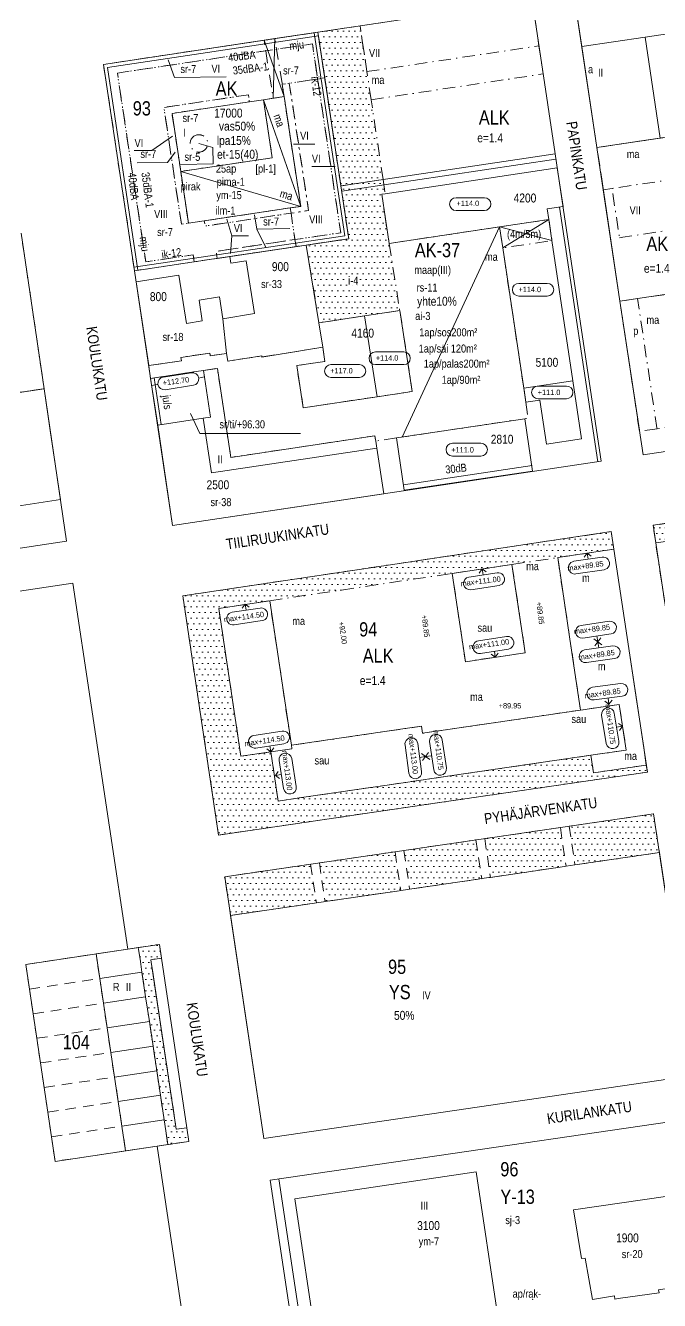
# Model space of a CAD drawing. Header units: metres. Extents: x 24485995 to 24488038, y 6819999 to 6822001.
# Drawn here: x 24486563.1 to 24486741.4, y 6820244.7 to 6820603.3 of the extents above; entities that cross this region are included whole.
import ezdxf

# ---------------------------------------------------------------- set-up
doc = ezdxf.new("R2010")
doc.units = ezdxf.units.M
for name, pattern in [('k10040', [10.3, 3.5, -1.5, 0.3, -1.5, 3.5]), ('k10050', [8, 3, -2, 3]), ('K10271', [0]), ('k10400', [0]), ('K10430', [0]), ('k10630.1', [0]), ('k10vi1', [0]), ('Osoitus_AK', [0])]:
    doc.linetypes.add(name, pattern=pattern)
for name, color, linetype, lineweight in [('AK_AsemakaavaTeksti_Kadun_puistonnimi', 7, 'Continuous', 0), ('AK_AsemakaavaTeksti_Korttelinumero', 7, 'Continuous', 0), ('AK_Kaavamerkinta_Kayttotarkoitusalue', 7, 'Continuous', 0), ('AK_KayttotarkoitusSymboliViiva_Virkistysalueen_kuvio_murtoviiva', 7, 'Continuous', 0), ('AK_KayttotarkoitusViiva', 7, 'Continuous', 0), ('AK_LiikennointiTeksti_Autopaikkamerkinta', 7, 'Continuous', 0), ('AK_LiikennointiTeksti_Autopaikkamerkinta_m2', 7, 'Continuous', 0), ('AK_LiikennointiViiva_Ajoneuvoliittymakielto', 7, 'Continuous', 0), ('AK_MuuAsemakaavaTeksti_Alueenosan_kayttotarkoitus', 7, 'Continuous', 0), ('AK_MuuAsemakaavaTeksti_Erityismaarays', 7, 'Continuous', 0), ('AK_MuuAsemakaavaViiva_alueenosan_raja', 7, 'Continuous', 0), ('AK_MuuAsemakaavaViiva_Merkinnan_Kohdistusnuoli', 7, 'Continuous', 0), ('AK_MuuAsemakaavaViiva_Ohj_alueenosan_raja', 7, 'Continuous', 0), ('AK_Poistettava_merkintä', 7, 'Continuous', 0), ('AK_RakennusalaTeksti_Kerrosala_tai_luku', 7, 'Continuous', 0), ('AK_RakennusalaTeksti_Rakennusoikeus', 7, 'Continuous', 0), ('AK_RakennusalaTeksti_Tehokkuusluku', 7, 'Continuous', 0), ('AK_RakennusalaViiva_Maanalaisen_tilan_viiva', 7, 'Continuous', 0), ('AK_RakennusalaViiva_Rakennusalan_raja__I_', 7, 'Continuous', 0), ('AK_RakentaminenTeksti_Korkeusmerkinta', 7, 'Continuous', 0), ('AK_RakentaminenTeksti_Korkeusmerkinta_ja_soikio', 7, 'Continuous', 0), ('AK_RakentaminenTeksti_Korkeusmerkinta_ja_soikio_ja_nuoli', 7, 'Continuous', 0), ('AK_RakentaminenTeksti_Rakentamismaarays', 7, 'Continuous', 0), ('AK_RakentaminenViiva_dB_yms_aaltoviiva', 7, 'Continuous', 0), ('AK_RakentaminenViiva_Kulkuaukko', 7, 'Continuous', 0), ('AK_YmparistoAlue_Istutettava_alue', 7, 'Continuous', 0), ('AK_YmparistoViiva_Istutettava_puurivi', 7, 'Continuous', 0)]:
    doc.layers.add(name, color=color, linetype=linetype, lineweight=lineweight)
doc.styles.add('ArialNarrow', font='ARIALN.TTF')

# ---------------------------------------------------------------- blocks, each defined once
blk = doc.blocks.new('AKP43')
at = {"layer": 'AK_RakentaminenTeksti_Korkeusmerkinta_ja_soikio', "color": 7, "linetype": 'Continuous', "lineweight": 13}
for p, q in [((4, 1.8), (-4, 1.8)), ((-4, -1.8), (4, -1.8))]:
    blk.add_line(p, q, dxfattribs=at)
for centre, start, end in [((-4, 0), 90, 270), ((4, 0), 270, 90)]:
    blk.add_arc(centre, 1.8, start, end, dxfattribs=at)

msp = doc.modelspace()

# ---------------------------------------------------------------- hatches: boundary and pattern name
at = {"layer": 'AK_YmparistoAlue_Istutettava_alue', "linetype": 'Continuous', "lineweight": 0}
h = msp.add_hatch(dxfattribs=at)
h.set_pattern_fill('DOTS', style=0)
h.paths.add_polyline_path([(24486663.64, 6820559.94), (24486660.27, 6820582.39), (24486659.09, 6820590.3), (24486657.16, 6820603.17), (24486645.29, 6820601.39), (24486645.74, 6820598.42), (24486646.11, 6820595.95), (24486647.96, 6820583.58), (24486651.77, 6820558.16)], flags=0)
h = msp.add_hatch(dxfattribs=at)
h.set_pattern_fill('DOTS', style=0)
h.paths.add_polyline_path([(24486649.05, 6820542.58), (24486642.04, 6820541.53), (24486645.58, 6820519.68), (24486658.44, 6820521.61), (24486668.33, 6820523.09), (24486665.31, 6820541.99), (24486663.24, 6820555.84), (24486664.23, 6820555.98), (24486663.64, 6820559.94), (24486651.77, 6820558.16), (24486654, 6820543.32)], flags=0)
h = msp.add_hatch(dxfattribs=at)
h.set_pattern_fill('DOTS', style=0)
h.paths.add_polyline_path([(24486821.8, 6820475.04), (24486820.38, 6820474.82), (24486787.88, 6820469.95), (24486739.56, 6820462.7), (24486740.31, 6820457.76), (24486747.24, 6820458.8), (24486750.19, 6820459.24), (24486767, 6820461.76), (24486788.62, 6820465.01), (24486821.18, 6820469.89), (24486821.8, 6820469.98), (24486822.54, 6820470.09), (24486836.95, 6820472.25), (24486836.2, 6820477.19)], flags=0)
h = msp.add_hatch(dxfattribs=at)
h.set_pattern_fill('DOTS', style=0)
h.paths.add_polyline_path([(24486737.95, 6820393.31), (24486737.65, 6820395.29), (24486722.81, 6820393.11), (24486722.08, 6820398.05), (24486676.64, 6820391.39), (24486670.58, 6820390.51), (24486640.09, 6820386.03), (24486634.15, 6820385.15), (24486632.07, 6820399.01), (24486623.66, 6820397.77), (24486617.44, 6820439.35), (24486631.77, 6820441.5), (24486668.29, 6820446.97), (24486683.07, 6820449.18), (24486699.88, 6820451.7), (24486712.73, 6820453.63), (24486728.55, 6820456), (24486727.81, 6820460.94), (24486667.55, 6820451.91), (24486607.3, 6820442.89), (24486608.04, 6820437.94), (24486616.34, 6820382.54), (24486617.38, 6820375.62), (24486677.66, 6820384.47)], flags=0)
h = msp.add_hatch(dxfattribs=at)
h.set_pattern_fill('DOTS', style=0)
h.paths.add_polyline_path([(24486741.33, 6820370.68), (24486717.58, 6820367.2), (24486715.96, 6820378.07), (24486739.7, 6820381.56)], flags=0)
h = msp.add_hatch(dxfattribs=at)
h.set_pattern_fill('DOTS', style=0)
h.paths.add_polyline_path([(24486693.84, 6820363.71), (24486692.21, 6820374.59), (24486712.99, 6820377.64), (24486713.48, 6820377.71), (24486714.19, 6820372.97), (24486715.11, 6820366.83), (24486714.62, 6820366.76)], flags=0)
h = msp.add_hatch(dxfattribs=at)
h.set_pattern_fill('DOTS', style=0)
h.paths.add_polyline_path([(24486689.74, 6820374.23), (24486690.44, 6820369.54), (24486691.37, 6820363.35), (24486690.87, 6820363.28), (24486690.38, 6820363.21), (24486671.09, 6820360.38), (24486669.46, 6820371.26), (24486688.75, 6820374.09)], flags=0)
h = msp.add_hatch(dxfattribs=at)
h.set_pattern_fill('DOTS', style=0)
h.paths.add_polyline_path([(24486668.61, 6820360.01), (24486668.12, 6820359.94), (24486667.62, 6820359.87), (24486647.34, 6820356.89), (24486645.71, 6820367.77), (24486666, 6820370.75), (24486666.99, 6820370.89)], flags=0)
h = msp.add_hatch(dxfattribs=at)
h.set_pattern_fill('DOTS', style=0)
h.paths.add_polyline_path([(24486644.87, 6820356.53), (24486644.38, 6820356.46), (24486620.74, 6820352.99), (24486619.12, 6820363.87), (24486642.75, 6820367.34), (24486643.24, 6820367.41)], flags=0)
h = msp.add_hatch(dxfattribs=at)
h.set_pattern_fill('DOTS', style=0)
h.paths.add_polyline_path([(24486595.38, 6820340.09), (24486595.83, 6820337.03), (24486596.87, 6820330.1), (24486597.91, 6820323.18), (24486598.94, 6820316.26), (24486599.98, 6820309.34), (24486601.01, 6820302.42), (24486602.05, 6820295.49), (24486602.51, 6820292.42), (24486603.08, 6820288.57), (24486609.02, 6820289.45), (24486608.44, 6820293.31), (24486605.47, 6820292.87), (24486598.34, 6820340.53), (24486601.31, 6820340.98), (24486600.73, 6820344.84), (24486594.8, 6820343.95)], flags=0)

# ---------------------------------------------------------------- linework, layer by layer
at = {"layer": 'AK_KayttotarkoitusSymboliViiva_Virkistysalueen_kuvio_murtoviiva', "linetype": 'k10vi1', "lineweight": 9, "flags": 128}
for points in [[(24486467.07, 6820395.76), (24486485.43, 6820272.57), (24486516.49, 6820241.41), (24486498.9, 6820215.54), (24486493.34, 6820207.38), (24486495.19, 6820207.11), (24486504.47, 6820207.36), (24486517.54, 6820205.14), (24486526.98, 6820202.91), (24486535.65, 6820200.22), (24486553.58, 6820190.63), (24486559.32, 6820186.06), (24486565.44, 6820176.79), (24486573.35, 6820170.53), (24486581.23, 6820164.22), (24486589.98, 6820159.37), (24486600.16, 6820156.94), (24486618.68, 6820148.96), (24486628.39, 6820148.19), (24486637.69, 6820145.35), (24486642.71, 6820143.42), (24486647.48, 6820141.28), (24486650.81, 6820138.38), (24486656.08, 6820129.21), (24486679.32, 6820163.74), (24486787.91, 6820169.36), (24486821.8, 6820151.64), (24486835.1, 6820144.69), (24486840.56, 6820091.42), (24486893.27, 6820096.82), (24486981.3, 6820105.85), (24487040.44, 6820134.82), (24487031.37, 6820152.26), (24487029.24, 6820152.07), (24487015.91, 6820153.15), (24487009.07, 6820155.53), (24486999.39, 6820162.25), (24486992.49, 6820171.81), (24486989.15, 6820183.12), (24486971.09, 6820205.22), (24486959.84, 6820215.82), (24486946.26, 6820223.21), (24486931.24, 6820226.88), (24486921.73, 6820227.17), (24486885.1, 6820225.4), (24486821.8, 6820222.33), (24486820.17, 6820222.25), (24486764.76, 6820214.13), (24486614.49, 6820192.09), (24486600.12, 6820288.13), (24486571.44, 6820283.83), (24486563.15, 6820339.22), (24486591.83, 6820343.51), (24486576.42, 6820446.47), (24486476.99, 6820431.51), (24486481.33, 6820402.08), (24486469.56, 6820399.39)], [(24486598.79, 6820337.57), (24486605.48, 6820292.87), (24486608.44, 6820293.31), (24486601.31, 6820340.98), (24486601.31, 6820340.98)]]:
    msp.add_lwpolyline(points, dxfattribs=at)
at = {"layer": 'AK_KayttotarkoitusViiva', "linetype": 'Continuous', "lineweight": 20, "flags": 128}
for points in [[(24486723.77, 6820568.95), (24486717.29, 6820612.18), (24486765.61, 6820619.42)], [(24486645.29, 6820601.39), (24486705.55, 6820610.42), (24486712.02, 6820567.19)], [(24486645.29, 6820601.39), (24486633.23, 6820599.58), (24486630.18, 6820599.12), (24486585.03, 6820592.35), (24486593.73, 6820534.29)], [(24486645.29, 6820601.39), (24486647.22, 6820588.53), (24486651.77, 6820558.16)], [(24486772.09, 6820576.19), (24486723.77, 6820568.95)], [(24486712.02, 6820567.19), (24486714.68, 6820549.49), (24486724.98, 6820480.75), (24486604.46, 6820462.68), (24486593.73, 6820534.29)], [(24486712.02, 6820567.19), (24486651.77, 6820558.16)], [(24486730.25, 6820525.72), (24486723.77, 6820568.95)], [(24486651.77, 6820558.16), (24486653.99, 6820543.32), (24486616.97, 6820537.77), (24486616.09, 6820537.64), (24486610.54, 6820536.81), (24486593.73, 6820534.29)], [(24486561.87, 6820544.86), (24486568.31, 6820501.13)], [(24486778.57, 6820532.97), (24486730.25, 6820525.72)], [(24486785.04, 6820489.75), (24486736.73, 6820482.51), (24486730.25, 6820525.72)], [(24486568.31, 6820501.13), (24486518.62, 6820493.66)], [(24486568.31, 6820501.13), (24486574.64, 6820458.22), (24486524.95, 6820450.74)], [(24486739.56, 6820462.71), (24486744.04, 6820432.84), (24486749.72, 6820394.95), (24486798.06, 6820402.01), (24486821.8, 6820405.48), (24486846.42, 6820409.07), (24486840.71, 6820447.15), (24486836.21, 6820477.19), (24486821.8, 6820475.03), (24486787.88, 6820469.95), (24486739.56, 6820462.71)], [(24486617.38, 6820375.62), (24486677.66, 6820384.47), (24486737.95, 6820393.31), (24486732.28, 6820431.17), (24486727.81, 6820460.95), (24486667.55, 6820451.91), (24486607.3, 6820442.88), (24486617.38, 6820375.62)], [(24486591.83, 6820343.51), (24486576.42, 6820446.47), (24486476.99, 6820431.51), (24486481.33, 6820402.08), (24486466.63, 6820398.72)], [(24486630.13, 6820290.29), (24486750.72, 6820307.97), (24486739.7, 6820381.56), (24486619.12, 6820363.87), (24486630.13, 6820290.29)], [(24486601.31, 6820340.98), (24486600.73, 6820344.84), (24486591.83, 6820343.51)], [(24486591.83, 6820343.51), (24486563.15, 6820339.22), (24486571.44, 6820283.83), (24486600.12, 6820288.13)], [(24486601.31, 6820340.98), (24486598.34, 6820340.54), (24486605.48, 6820292.87), (24486608.44, 6820293.31)], [(24486601.31, 6820340.98), (24486608.44, 6820293.31)], [(24486674.36, 6820231.19), (24486760.32, 6820243.79), (24486752.48, 6820296.21), (24486666.52, 6820283.6), (24486631.89, 6820278.53), (24486639.73, 6820226.11), (24486674.36, 6820231.19)], [(24486608.44, 6820293.31), (24486609.02, 6820289.46), (24486600.12, 6820288.13)], [(24486764.76, 6820214.13), (24486614.49, 6820192.09), (24486600.12, 6820288.13)]]:
    msp.add_lwpolyline(points, dxfattribs=at)
at = {"layer": 'AK_LiikennointiTeksti_Autopaikkamerkinta', "linetype": 'Continuous', "lineweight": 0}
msp.add_point((24486705.74, 6820244.99), dxfattribs=at)
at = {"layer": 'AK_LiikennointiViiva_Ajoneuvoliittymakielto', "linetype": 'k10630.1', "lineweight": 5, "flags": 128}
for points in [[(24486730.25, 6820525.72), (24486724.82, 6820561.96)], [(24486735.69, 6820489.43), (24486730.25, 6820525.72)]]:
    msp.add_lwpolyline(points, dxfattribs=at)
at = {"layer": 'AK_MuuAsemakaavaViiva_alueenosan_raja', "linetype": 'k10040', "lineweight": 5, "flags": 128}
for points in [[(24486659.09, 6820590.31), (24486707.47, 6820597.56), (24486705.55, 6820610.42), (24486657.16, 6820603.16), (24486659.09, 6820590.31)], [(24486645.29, 6820601.39), (24486657.16, 6820603.16)], [(24486659.09, 6820590.31), (24486657.16, 6820603.16)], [(24486647.22, 6820588.53), (24486645.29, 6820601.39), (24486633.23, 6820599.58), (24486630.18, 6820599.12), (24486585.03, 6820592.35), (24486593.73, 6820534.29), (24486610.54, 6820536.81), (24486610.25, 6820538.79), (24486596.9, 6820536.79), (24486588.93, 6820589.9), (24486630.64, 6820596.16), (24486633.7, 6820596.61), (24486643.76, 6820598.12), (24486645.24, 6820588.23), (24486647.22, 6820588.53)], [(24486630.64, 6820596.16), (24486632.72, 6820582.82), (24486635.81, 6820583.28), (24486635.5, 6820585.25), (24486633.7, 6820596.61), (24486633.23, 6820599.58), (24486630.18, 6820599.12), (24486630.64, 6820596.16)], [(24486645.29, 6820601.39), (24486647.96, 6820583.58)], [(24486630, 6820582.41), (24486632.72, 6820582.82), (24486635.81, 6820583.28), (24486635.26, 6820586.74), (24486637.26, 6820587.04), (24486645.24, 6820588.23), (24486643.76, 6820598.12), (24486633.7, 6820596.61), (24486630.64, 6820596.16), (24486588.93, 6820589.9), (24486596.9, 6820536.79), (24486610.25, 6820538.79), (24486610.54, 6820536.81), (24486616.09, 6820537.64), (24486616.97, 6820537.77), (24486616.67, 6820539.75), (24486638.86, 6820543.08), (24486637.75, 6820550.5), (24486613.58, 6820546.87), (24486613.36, 6820548.36), (24486608.91, 6820547.69), (24486606.93, 6820547.39), (24486602.01, 6820580.24), (24486625.75, 6820583.79), (24486626.04, 6820581.82), (24486630, 6820582.41)], [(24486659.09, 6820590.31), (24486707.47, 6820597.56)], [(24486707.47, 6820597.56), (24486708.66, 6820589.65)], [(24486645.24, 6820588.23), (24486651.72, 6820545.01), (24486638.86, 6820543.08), (24486637.75, 6820550.5), (24486642.7, 6820551.24), (24486637.26, 6820587.04), (24486645.24, 6820588.23)], [(24486639.16, 6820541.1), (24486638.86, 6820543.08), (24486651.72, 6820545.01), (24486645.24, 6820588.23), (24486647.22, 6820588.53), (24486651.77, 6820558.16), (24486653.99, 6820543.32), (24486639.16, 6820541.1)], [(24486660.27, 6820582.4), (24486659.09, 6820590.31)], [(24486660.27, 6820582.4), (24486708.66, 6820589.65)], [(24486637.75, 6820550.5), (24486637.53, 6820551.98), (24486640.5, 6820552.42), (24486635.81, 6820583.28), (24486635.26, 6820586.74), (24486637.26, 6820587.04), (24486642.7, 6820551.24), (24486637.75, 6820550.5)], [(24486608.91, 6820547.69), (24486606.73, 6820562.24), (24486604.29, 6820578.55), (24486626.04, 6820581.82), (24486625.75, 6820583.79), (24486602.01, 6820580.24), (24486606.93, 6820547.39), (24486608.91, 6820547.69)], [(24486632.72, 6820582.82), (24486630, 6820582.41), (24486632.44, 6820566.09), (24486606.73, 6820562.24), (24486608.91, 6820547.69), (24486613.36, 6820548.36), (24486640.5, 6820552.42), (24486635.81, 6820583.28), (24486632.72, 6820582.82)], [(24486651.77, 6820558.16), (24486647.96, 6820583.58)], [(24486663.64, 6820559.94), (24486660.27, 6820582.4)], [(24486725.55, 6820557.08), (24486723.77, 6820568.95), (24486768.13, 6820575.6)], [(24486730.1, 6820543.61), (24486730.59, 6820543.68), (24486731.09, 6820543.76), (24486745.43, 6820545.91), (24486766.19, 6820549.02), (24486764.12, 6820562.86), (24486743.35, 6820559.75), (24486729.01, 6820557.6), (24486728.52, 6820557.53), (24486728.02, 6820557.45), (24486730.1, 6820543.61)], [(24486649.05, 6820542.58), (24486653.99, 6820543.32), (24486651.77, 6820558.16), (24486663.64, 6820559.94)], [(24486663.64, 6820559.94), (24486664.23, 6820555.98)], [(24486664.23, 6820555.98), (24486663.24, 6820555.83), (24486665.32, 6820541.99)], [(24486728.02, 6820557.45), (24486725.55, 6820557.08)], [(24486637.53, 6820551.98), (24486637.75, 6820550.5), (24486613.58, 6820546.87), (24486613.36, 6820548.36), (24486637.53, 6820551.98)], [(24486697.28, 6820540.71), (24486696.39, 6820546.65), (24486710.24, 6820548.72), (24486711.13, 6820542.79), (24486697.28, 6820540.71)], [(24486552, 6820498.68), (24486556.45, 6820499.35), (24486568.05, 6820501.09), (24486568.31, 6820501.13), (24486561.87, 6820544.86), (24486550, 6820543.07), (24486546.97, 6820542.62), (24486545.06, 6820542.33), (24486550.46, 6820507.04), (24486551.75, 6820498.64), (24486552, 6820498.68)], [(24486696.39, 6820546.65), (24486665.32, 6820541.99)], [(24486639.16, 6820541.1), (24486616.97, 6820537.77), (24486616.67, 6820539.75), (24486638.86, 6820543.08), (24486639.16, 6820541.1)], [(24486649.05, 6820542.58), (24486642.03, 6820541.53)], [(24486645.59, 6820519.68), (24486642.03, 6820541.53)], [(24486665.32, 6820541.99), (24486668.33, 6820523.09)], [(24486703.19, 6820501.24), (24486697.28, 6820540.71)], [(24486742.61, 6820527.58), (24486735.2, 6820526.46)], [(24486668.33, 6820523.09), (24486658.44, 6820521.61)], [(24486668.33, 6820523.09), (24486671.85, 6820500.36), (24486661.96, 6820498.88)], [(24486735.2, 6820526.46), (24486730.25, 6820525.72)], [(24486735.73, 6820489.13), (24486730.25, 6820525.72)], [(24486740.68, 6820489.87), (24486740.63, 6820490.17), (24486735.2, 6820526.46)], [(24486658.44, 6820521.61), (24486645.59, 6820519.68)], [(24486646.65, 6820512.83), (24486629.58, 6820510.04), (24486629.55, 6820510.38), (24486619.97, 6820508.87), (24486619.65, 6820511.03)], [(24486661.96, 6820498.88), (24486641.19, 6820495.77), (24486639.36, 6820507.62), (24486647.27, 6820508.81), (24486646.65, 6820512.83)], [(24486619.65, 6820511.03), (24486615.03, 6820510.38), (24486614.9, 6820511.17), (24486606.78, 6820509.93), (24486606.92, 6820508.96), (24486597.73, 6820507.65)], [(24486598.28, 6820504.04), (24486597.73, 6820507.65)], [(24486598.28, 6820504.04), (24486611.12, 6820505.98), (24486613.15, 6820506.28)], [(24486613.15, 6820506.28), (24486617.05, 6820506.85), (24486620.81, 6820481.82), (24486661.35, 6820487.89), (24486661.57, 6820486.41)], [(24486703.77, 6820497.31), (24486703.19, 6820501.24)], [(24486703.77, 6820497.31), (24486704.42, 6820492.83), (24486703.46, 6820492.69)], [(24486667.38, 6820487.28), (24486703.46, 6820492.69)], [(24486748.1, 6820490.99), (24486740.68, 6820489.87)], [(24486667.38, 6820487.28), (24486661.57, 6820486.41)], [(24486735.73, 6820489.13), (24486735.69, 6820489.43)], [(24486740.68, 6820489.87), (24486735.73, 6820489.13)], [(24486740.3, 6820457.76), (24486739.56, 6820462.71), (24486787.88, 6820469.95), (24486820.39, 6820474.82), (24486821.8, 6820475.03)], [(24486737.65, 6820395.29), (24486737.95, 6820393.31), (24486677.66, 6820384.47), (24486617.38, 6820375.62), (24486616.34, 6820382.55), (24486608.04, 6820437.94), (24486607.3, 6820442.88), (24486667.55, 6820451.91), (24486727.81, 6820460.95), (24486728.55, 6820456)], [(24486740.3, 6820457.76), (24486747.23, 6820458.8), (24486750.19, 6820459.25)], [(24486712.73, 6820453.63), (24486728.55, 6820456)], [(24486744.01, 6820433.04), (24486740.3, 6820457.76)], [(24486699.88, 6820451.7), (24486703.6, 6820426.87), (24486686.79, 6820424.35), (24486683.07, 6820449.18)], [(24486683.07, 6820449.18), (24486699.88, 6820451.7)], [(24486699.88, 6820451.7), (24486712.73, 6820453.63)], [(24486712.73, 6820453.63), (24486716.45, 6820428.8), (24486719.16, 6820410.76)], [(24486631.77, 6820441.5), (24486668.29, 6820446.97), (24486683.07, 6820449.18)], [(24486632.07, 6820399), (24486623.66, 6820397.77), (24486617.43, 6820439.35), (24486631.77, 6820441.5)], [(24486637.86, 6820400.86), (24486631.77, 6820441.5)], [(24486730.04, 6820412.36), (24486719.16, 6820410.76)], [(24486730.04, 6820412.36), (24486731.97, 6820399.5)], [(24486637.86, 6820400.86), (24486669.84, 6820405.55), (24486674.4, 6820406.22), (24486674.7, 6820404.25), (24486680.49, 6820405.09), (24486719.16, 6820410.76)], [(24486722.07, 6820398.05), (24486676.64, 6820391.39), (24486670.58, 6820390.5), (24486640.08, 6820386.03), (24486634.15, 6820385.16), (24486632.07, 6820399)], [(24486731.97, 6820399.5), (24486722.07, 6820398.05)], [(24486737.65, 6820395.29), (24486722.81, 6820393.11), (24486722.07, 6820398.05)], [(24486715.96, 6820378.07), (24486739.7, 6820381.56), (24486741.33, 6820370.68)], [(24486692.21, 6820374.59), (24486712.99, 6820377.64), (24486713.48, 6820377.71)], [(24486669.46, 6820371.26), (24486688.75, 6820374.09), (24486689.74, 6820374.23)], [(24486645.71, 6820367.77), (24486666, 6820370.75), (24486666.99, 6820370.89)], [(24486717.58, 6820367.2), (24486741.33, 6820370.68)], [(24486620.74, 6820352.99), (24486619.12, 6820363.87), (24486642.75, 6820367.34), (24486643.24, 6820367.41)], [(24486693.84, 6820363.71), (24486714.62, 6820366.76), (24486715.11, 6820366.83)], [(24486715.11, 6820366.83), (24486717.58, 6820367.2)], [(24486671.09, 6820360.38), (24486690.38, 6820363.21), (24486690.87, 6820363.28), (24486691.37, 6820363.35)], [(24486691.37, 6820363.35), (24486693.35, 6820363.64), (24486693.84, 6820363.71)], [(24486647.34, 6820356.89), (24486667.62, 6820359.87), (24486668.12, 6820359.94), (24486668.61, 6820360.01)], [(24486668.61, 6820360.01), (24486670.59, 6820360.3), (24486671.09, 6820360.38)], [(24486620.74, 6820352.99), (24486644.38, 6820356.46), (24486644.87, 6820356.53)], [(24486644.87, 6820356.53), (24486646.85, 6820356.82), (24486647.34, 6820356.89)], [(24486594.8, 6820343.95), (24486600.73, 6820344.84), (24486601.31, 6820340.98), (24486598.34, 6820340.54), (24486605.48, 6820292.87), (24486608.44, 6820293.31), (24486609.02, 6820289.46), (24486603.09, 6820288.57)], [(24486595.38, 6820340.09), (24486594.8, 6820343.95)], [(24486583.97, 6820335.25), (24486582.93, 6820342.18)], [(24486595.38, 6820340.09), (24486595.84, 6820337.03)], [(24486595.84, 6820337.03), (24486596.87, 6820330.11)], [(24486585, 6820328.33), (24486583.97, 6820335.25)], [(24486596.87, 6820330.11), (24486597.91, 6820323.18)], [(24486586.04, 6820321.41), (24486585, 6820328.33)], [(24486597.91, 6820323.18), (24486598.94, 6820316.26)], [(24486587.08, 6820314.48), (24486586.04, 6820321.41)], [(24486598.94, 6820316.26), (24486599.98, 6820309.34)], [(24486588.11, 6820307.56), (24486587.08, 6820314.48)], [(24486599.98, 6820309.34), (24486601.01, 6820302.41)], [(24486589.15, 6820300.64), (24486588.11, 6820307.56)], [(24486590.18, 6820293.72), (24486589.15, 6820300.64)], [(24486601.01, 6820302.41), (24486602.05, 6820295.49)], [(24486591.22, 6820286.79), (24486590.18, 6820293.72)], [(24486602.05, 6820295.49), (24486602.51, 6820292.43)], [(24486602.51, 6820292.43), (24486603.09, 6820288.57)]]:
    msp.add_lwpolyline(points, dxfattribs=at)
msp.add_lwpolyline([(24486611.52, 6820572.55, 0.932221), (24486611.86, 6820567.67, 1.073141), (24486611.52, 6820572.55)], format="xyb", dxfattribs=at)
at = {"layer": 'AK_MuuAsemakaavaViiva_Merkinnan_Kohdistusnuoli', "linetype": 'Osoitus_AK', "lineweight": 5, "flags": 128}
for points in [[(24486619.55, 6820588.82), (24486605, 6820588.67), (24486603.17, 6820593.63)], [(24486593.66, 6820568.1), (24486598.57, 6820568.15), (24486604.4, 6820572.2)], [(24486606.76, 6820564.21), (24486615.84, 6820564.36), (24486615.79, 6820568.93), (24486611.86, 6820570.12)], [(24486644.4, 6820569.93), (24486638.42, 6820569.93)], [(24486594.51, 6820564.66), (24486603.03, 6820564.76), (24486605.21, 6820567.7)], [(24486643.59, 6820563.6), (24486650.18, 6820563.6)], [(24486625.75, 6820544.14), (24486621.12, 6820544.09), (24486619.7, 6820548.83)], [(24486637.43, 6820546.21), (24486628.12, 6820546.03), (24486627.49, 6820550.03)], [(24486628.12, 6820546.03), (24486630.67, 6820540.84)], [(24486621.12, 6820544.09), (24486620.77, 6820539.18)], [(24486640.42, 6820488.57), (24486612.12, 6820488.58), (24486609.51, 6820494.16)]]:
    msp.add_lwpolyline(points, dxfattribs=at)
at = {"layer": 'AK_MuuAsemakaavaViiva_Merkinnan_Kohdistusnuoli', "linetype": 'Osoitus_AK', "lineweight": 5, "elevation": 0, "flags": 128}
for points in [[(24486600.15, 6820502.33), (24486598.58, 6820502.02)], [(24486612.07, 6820504.21), (24486613.42, 6820504.49)]]:
    msp.add_lwpolyline(points, dxfattribs=at)
at = {"layer": 'AK_MuuAsemakaavaViiva_Ohj_alueenosan_raja', "linetype": 'k10050', "lineweight": 5, "flags": 128}
for points in [[(24486713.48, 6820377.71), (24486714.19, 6820372.97), (24486715.11, 6820366.83)], [(24486715.96, 6820378.07), (24486717.58, 6820367.2)], [(24486689.74, 6820374.23), (24486690.44, 6820369.54), (24486691.37, 6820363.35)], [(24486692.21, 6820374.59), (24486693.84, 6820363.71)], [(24486666.99, 6820370.89), (24486668.61, 6820360.01)], [(24486669.46, 6820371.26), (24486671.09, 6820360.38)], [(24486643.24, 6820367.41), (24486644.87, 6820356.53)], [(24486645.71, 6820367.77), (24486647.34, 6820356.89)], [(24486564.19, 6820332.29), (24486583.97, 6820335.25)], [(24486565.23, 6820325.37), (24486585, 6820328.33)], [(24486566.26, 6820318.45), (24486586.04, 6820321.41)], [(24486567.3, 6820311.52), (24486587.08, 6820314.48)], [(24486568.33, 6820304.6), (24486588.11, 6820307.56)], [(24486569.37, 6820297.68), (24486589.15, 6820300.64)], [(24486570.4, 6820290.76), (24486590.18, 6820293.72)]]:
    msp.add_lwpolyline(points, dxfattribs=at)
at = {"layer": 'AK_Poistettava_merkintä', "linetype": 'k10040', "lineweight": 0, "flags": 128}
msp.add_lwpolyline([(24486642.03, 6820541.53), (24486649.05, 6820542.58)], dxfattribs=at)
at = {"layer": 'AK_Poistettava_merkintä', "linetype": 'k10050', "lineweight": 0, "flags": 128}
for points in [[(24486563.15, 6820339.22), (24486582.93, 6820342.18)], [(24486564.19, 6820332.29), (24486563.15, 6820339.22)], [(24486565.23, 6820325.37), (24486564.19, 6820332.29)], [(24486566.26, 6820318.45), (24486565.23, 6820325.37)], [(24486567.3, 6820311.52), (24486566.26, 6820318.45)], [(24486568.33, 6820304.6), (24486567.3, 6820311.52)], [(24486569.37, 6820297.68), (24486568.33, 6820304.6)], [(24486570.4, 6820290.76), (24486569.37, 6820297.68)], [(24486571.44, 6820283.83), (24486570.4, 6820290.76)], [(24486591.22, 6820286.79), (24486571.44, 6820283.83)]]:
    msp.add_lwpolyline(points, dxfattribs=at)
at = {"layer": 'AK_RakennusalaViiva_Maanalaisen_tilan_viiva', "linetype": 'Continuous', "lineweight": 5, "flags": 128}
for points in [[(24486606.73, 6820562.24), (24486640.5, 6820552.42), (24486630, 6820582.41)], [(24486668.97, 6820487.52), (24486696.39, 6820546.65)]]:
    msp.add_lwpolyline(points, dxfattribs=at)
at = {"layer": 'AK_RakennusalaViiva_Rakennusalan_raja__I_', "linetype": 'K10271', "lineweight": 9, "flags": 128}
for points in [[(24486737.32, 6820600.01), (24486758.08, 6820603.12), (24486755.86, 6820617.96), (24486717.29, 6820612.18), (24486719.52, 6820597.34), (24486737.32, 6820600.01)], [(24486616.09, 6820537.64), (24486653.99, 6820543.32), (24486645.29, 6820601.39), (24486585.03, 6820592.35), (24486593.73, 6820534.29), (24486610.54, 6820536.81), (24486616.09, 6820537.64)], [(24486737.32, 6820600.01), (24486719.52, 6820597.34), (24486723.77, 6820568.95), (24486741.57, 6820571.62), (24486737.32, 6820600.01)], [(24486635.81, 6820583.28), (24486640.5, 6820552.42), (24486637.53, 6820551.98), (24486613.36, 6820548.36), (24486608.91, 6820547.69), (24486606.73, 6820562.24), (24486604.29, 6820578.55), (24486626.04, 6820581.82), (24486630, 6820582.41), (24486635.81, 6820583.28)], [(24486604.29, 6820578.55), (24486606.73, 6820562.24), (24486632.44, 6820566.09), (24486630, 6820582.41), (24486626.04, 6820581.82), (24486604.29, 6820578.55)], [(24486712.62, 6820563.23), (24486664.23, 6820555.98), (24486663.24, 6820555.83), (24486665.32, 6820541.99), (24486696.39, 6820546.65), (24486710.24, 6820548.72), (24486709.79, 6820551.69), (24486714.24, 6820552.35), (24486712.62, 6820563.23)], [(24486710.24, 6820548.72), (24486696.39, 6820546.65), (24486697.28, 6820540.71), (24486703.19, 6820501.24), (24486717.03, 6820503.32), (24486711.13, 6820542.79), (24486710.24, 6820548.72)], [(24486645.59, 6820519.68), (24486642.03, 6820541.53), (24486620.57, 6820538.32), (24486620.8, 6820536.41), (24486625.15, 6820537.12), (24486627.44, 6820522.27), (24486618.55, 6820520.8), (24486619.65, 6820511.03), (24486619.97, 6820508.87), (24486629.55, 6820510.38), (24486629.58, 6820510.04), (24486646.65, 6820512.83), (24486645.59, 6820519.68)], [(24486619.65, 6820511.03), (24486618.55, 6820520.8), (24486617.6, 6820527), (24486611.89, 6820526.08), (24486612.73, 6820520.23), (24486608.33, 6820519.5), (24486606.24, 6820533.1), (24486594.19, 6820531.21), (24486597.73, 6820507.65), (24486606.92, 6820508.96), (24486606.78, 6820509.93), (24486614.9, 6820511.17), (24486615.03, 6820510.38), (24486619.65, 6820511.03)], [(24486658.44, 6820521.61), (24486661.96, 6820498.88), (24486671.85, 6820500.36), (24486668.33, 6820523.09), (24486658.44, 6820521.61)], [(24486658.44, 6820521.61), (24486645.59, 6820519.68), (24486646.65, 6820512.83), (24486647.27, 6820508.81), (24486639.36, 6820507.62), (24486641.19, 6820495.77), (24486661.96, 6820498.88), (24486658.44, 6820521.61)], [(24486600.27, 6820490.89), (24486613.09, 6820492.82), (24486615.13, 6820493.12), (24486613.15, 6820506.28), (24486611.12, 6820505.98), (24486598.28, 6820504.04), (24486600.27, 6820490.89)], [(24486661.87, 6820484.43), (24486661.57, 6820486.41), (24486661.35, 6820487.89), (24486620.81, 6820481.82), (24486617.05, 6820506.85), (24486613.15, 6820506.28), (24486615.13, 6820493.12), (24486613.09, 6820492.82), (24486615.39, 6820477.46), (24486661.87, 6820484.43)], [(24486703.19, 6820501.24), (24486703.77, 6820497.31), (24486707.73, 6820497.88), (24486709.58, 6820485.52), (24486719.47, 6820487), (24486717.03, 6820503.32), (24486703.19, 6820501.24)], [(24486552, 6820498.68), (24486553.68, 6820487.25), (24486553.88, 6820485.94), (24486555.58, 6820484.87), (24486557.44, 6820473.21), (24486558.31, 6820467.77), (24486572.91, 6820469.97), (24486570.14, 6820488.77), (24486568.31, 6820501.13), (24486568.05, 6820501.09), (24486556.45, 6820499.35), (24486552, 6820498.68)], [(24486663.8, 6820471.57), (24486661.87, 6820484.43), (24486615.39, 6820477.46), (24486613.09, 6820492.82), (24486600.27, 6820490.89), (24486604.46, 6820462.68), (24486663.8, 6820471.57)], [(24486667.38, 6820487.28), (24486669.56, 6820472.56), (24486705.66, 6820477.98), (24486703.46, 6820492.69), (24486667.38, 6820487.28)], [(24486730.04, 6820412.36), (24486731.97, 6820399.5), (24486722.07, 6820398.05), (24486722.81, 6820393.11), (24486737.65, 6820395.29), (24486736.91, 6820400.23), (24486734.99, 6820413.09), (24486732.28, 6820431.17), (24486728.55, 6820456), (24486712.73, 6820453.63), (24486716.45, 6820428.8), (24486719.16, 6820410.76), (24486730.04, 6820412.36)], [(24486699.88, 6820451.7), (24486683.07, 6820449.18), (24486686.79, 6820424.35), (24486703.6, 6820426.87), (24486699.88, 6820451.7)], [(24486638.01, 6820399.87), (24486638, 6820399.92), (24486637.86, 6820400.86), (24486631.77, 6820441.5), (24486617.43, 6820439.35), (24486623.66, 6820397.77), (24486632.07, 6820399), (24486638.01, 6820399.87)], [(24486730.04, 6820412.36), (24486719.16, 6820410.76), (24486680.49, 6820405.09), (24486674.7, 6820404.25), (24486674.4, 6820406.22), (24486669.84, 6820405.55), (24486637.86, 6820400.86), (24486638, 6820399.92), (24486638.01, 6820399.87), (24486632.07, 6820399), (24486634.15, 6820385.16), (24486640.08, 6820386.03), (24486670.58, 6820390.5), (24486676.64, 6820391.39), (24486722.07, 6820398.05), (24486731.97, 6820399.5), (24486730.04, 6820412.36)], [(24486717.58, 6820367.2), (24486715.11, 6820366.83), (24486714.62, 6820366.76), (24486693.84, 6820363.71), (24486693.35, 6820363.64), (24486691.37, 6820363.35), (24486690.87, 6820363.28), (24486690.38, 6820363.21), (24486671.09, 6820360.38), (24486670.59, 6820360.3), (24486668.61, 6820360.01), (24486668.12, 6820359.94), (24486667.62, 6820359.87), (24486647.34, 6820356.89), (24486646.85, 6820356.82), (24486644.87, 6820356.53), (24486644.38, 6820356.46), (24486620.74, 6820352.99), (24486630.13, 6820290.29), (24486750.72, 6820307.97), (24486741.33, 6820370.68), (24486717.58, 6820367.2)], [(24486595.38, 6820340.09), (24486594.8, 6820343.95), (24486591.83, 6820343.51), (24486582.93, 6820342.18), (24486583.97, 6820335.25), (24486595.84, 6820337.03), (24486595.38, 6820340.09)], [(24486583.97, 6820335.25), (24486585, 6820328.33), (24486596.87, 6820330.11), (24486595.84, 6820337.03), (24486583.97, 6820335.25)], [(24486585, 6820328.33), (24486586.04, 6820321.41), (24486597.91, 6820323.18), (24486596.87, 6820330.11), (24486585, 6820328.33)], [(24486586.04, 6820321.41), (24486587.08, 6820314.48), (24486598.94, 6820316.26), (24486597.91, 6820323.18), (24486586.04, 6820321.41)], [(24486587.08, 6820314.48), (24486588.11, 6820307.56), (24486599.98, 6820309.34), (24486598.94, 6820316.26), (24486587.08, 6820314.48)], [(24486588.11, 6820307.56), (24486589.15, 6820300.64), (24486601.01, 6820302.41), (24486599.98, 6820309.34), (24486588.11, 6820307.56)], [(24486589.15, 6820300.64), (24486590.18, 6820293.72), (24486602.05, 6820295.49), (24486601.01, 6820302.41), (24486589.15, 6820300.64)], [(24486590.18, 6820293.72), (24486591.22, 6820286.79), (24486600.12, 6820288.13), (24486603.09, 6820288.57), (24486602.51, 6820292.43), (24486602.05, 6820295.49), (24486590.18, 6820293.72)], [(24486689.79, 6820280.92), (24486638.79, 6820273.28), (24486644.87, 6820232.62), (24486695.88, 6820240.25), (24486689.79, 6820280.92)], [(24486720.5, 6820256.63), (24486722.53, 6820244.96), (24486728.72, 6820246.06), (24486728.83, 6820245.07), (24486729.73, 6820245.23), (24486741.23, 6820246.87), (24486741.12, 6820247.67), (24486747.35, 6820248.69), (24486743.69, 6820274.06), (24486717.19, 6820270.2), (24486719.44, 6820256.48), (24486720.5, 6820256.63)]]:
    msp.add_lwpolyline(points, dxfattribs=at)
at = {"layer": 'AK_RakentaminenTeksti_Korkeusmerkinta_ja_soikio_ja_nuoli', "linetype": 'Continuous', "lineweight": 5, "flags": 128}
for points in [[(24486721.01, 6820454.87), (24486720.17, 6820453.73)], [(24486721.01, 6820454.87), (24486722.15, 6820454.03)], [(24486721.26, 6820453.19), (24486721.01, 6820454.87)], [(24486725.22, 6820453.79), (24486717.31, 6820452.59)], [(24486695.68, 6820449.37), (24486687.78, 6820448.16)], [(24486691.47, 6820450.44), (24486690.63, 6820449.3)], [(24486691.47, 6820450.44), (24486692.61, 6820449.61)], [(24486691.73, 6820448.76), (24486691.47, 6820450.44)], [(24486717.85, 6820449.03), (24486725.76, 6820450.23)], [(24486688.32, 6820444.6), (24486696.23, 6820445.81)], [(24486624.88, 6820440.54), (24486624.04, 6820439.41)], [(24486624.88, 6820440.54), (24486626.02, 6820439.71)], [(24486625.14, 6820438.86), (24486624.88, 6820440.54)], [(24486629.09, 6820439.46), (24486621.18, 6820438.27)], [(24486621.72, 6820434.71), (24486629.63, 6820435.9)], [(24486698.33, 6820431.47), (24486690.43, 6820430.24)], [(24486690.98, 6820426.68), (24486698.88, 6820427.91)], [(24486695.19, 6820425.61), (24486694.05, 6820426.45)], [(24486694.93, 6820427.29), (24486695.19, 6820425.61)], [(24486695.19, 6820425.61), (24486696.03, 6820426.76)], [(24486725.09, 6820409.29), (24486726.37, 6820401.39)], [(24486729.93, 6820401.97), (24486728.65, 6820409.87)], [(24486635.22, 6820404.85), (24486627.32, 6820403.64)], [(24486729.29, 6820405.92), (24486730.96, 6820406.19)], [(24486730.96, 6820406.19), (24486729.82, 6820407.02)], [(24486730.96, 6820406.19), (24486730.14, 6820405.04)], [(24486627.86, 6820400.08), (24486635.77, 6820401.29)], [(24486632.07, 6820399), (24486630.93, 6820399.84)], [(24486631.82, 6820400.68), (24486632.07, 6820399)], [(24486632.07, 6820399), (24486632.91, 6820400.14)], [(24486634.39, 6820396.56), (24486635.65, 6820388.66)], [(24486639.21, 6820389.23), (24486637.94, 6820397.13)], [(24486633.34, 6820392.34), (24486634.17, 6820393.49)], [(24486635.02, 6820392.61), (24486633.34, 6820392.34)], [(24486633.34, 6820392.34), (24486634.49, 6820391.51)]]:
    msp.add_lwpolyline(points, dxfattribs=at)
at = {"layer": 'AK_RakentaminenTeksti_Korkeusmerkinta_ja_soikio_ja_nuoli', "linetype": 'Continuous', "lineweight": 5, "elevation": 0, "flags": 128}
for points in [[(24486727.21, 6820435.74), (24486719.29, 6820434.58)], [(24486719.81, 6820431.02), (24486727.73, 6820432.18)], [(24486724.02, 6820429.92), (24486722.88, 6820430.76)], [(24486724.02, 6820429.92), (24486723.17, 6820428.79)], [(24486723.77, 6820431.6), (24486724.02, 6820429.92)], [(24486724.02, 6820429.92), (24486724.86, 6820431.05)], [(24486724.02, 6820429.92), (24486725.15, 6820429.07)], [(24486724.26, 6820428.23), (24486724.02, 6820429.92)], [(24486728.22, 6820428.8), (24486720.3, 6820427.67)], [(24486720.81, 6820424.1), (24486728.73, 6820425.24)], [(24486730.42, 6820418.22), (24486722.49, 6820417.17)], [(24486722.96, 6820413.6), (24486730.89, 6820414.65)], [(24486727.15, 6820412.44), (24486726.03, 6820413.3)], [(24486726.93, 6820414.13), (24486727.15, 6820412.44)], [(24486727.15, 6820412.44), (24486728.01, 6820413.56)], [(24486674.47, 6820393.48), (24486673.37, 6820401.4)], [(24486676.71, 6820401.88), (24486677.86, 6820393.96)], [(24486681.42, 6820394.47), (24486680.28, 6820402.39)], [(24486669.8, 6820400.9), (24486670.91, 6820392.98)], [(24486673.92, 6820397.44), (24486675.6, 6820397.67)], [(24486675.6, 6820397.67), (24486674.47, 6820398.53)], [(24486675.6, 6820397.67), (24486674.75, 6820396.55)], [(24486675.6, 6820397.67), (24486676.45, 6820398.81)], [(24486677.29, 6820397.92), (24486675.6, 6820397.67)], [(24486675.6, 6820397.67), (24486676.74, 6820396.83)]]:
    msp.add_lwpolyline(points, dxfattribs=at)
at = {"layer": 'AK_RakentaminenTeksti_Korkeusmerkinta_ja_soikio_ja_nuoli', "linetype": 'Continuous', "lineweight": 5}
for centre, start, end in [((24486688.05, 6820446.38), 98.7186, 278.7186), ((24486695.96, 6820447.59), 278.7186, 98.7186), ((24486719.55, 6820432.8, 0), 98.355, 278.355), ((24486727.47, 6820433.96, 0), 278.355, 98.355), ((24486720.56, 6820425.88, 0), 98.1826, 278.1826), ((24486728.48, 6820427.02, 0), 278.1826, 98.1826), ((24486722.73, 6820415.38, 0), 97.5605, 277.5605), ((24486730.66, 6820416.44, 0), 277.5605, 97.5605), ((24486726.87, 6820409.58), 9.1979, 189.1979), ((24486671.58, 6820401.15, 0), 7.9541, 187.9541), ((24486678.5, 6820402.13, 0), 8.2191, 188.2191), ((24486728.15, 6820401.68), 189.1979, 9.1979), ((24486636.16, 6820396.84), 9.1107, 189.1107), ((24486679.64, 6820394.22, 0), 188.2191, 8.2191), ((24486672.69, 6820393.23, 0), 187.9541, 7.9541), ((24486637.43, 6820388.95), 189.1107, 9.1107)]:
    msp.add_arc(centre, 1.8, start, end, dxfattribs=at)
for centre, major_axis, start_param, end_param in [((24486717.58, 6820450.81), (-1.78, -0.27), 4.712389, 7.853982), ((24486725.49, 6820452.01), (-1.78, -0.27), 1.570796, 4.712389), ((24486621.45, 6820436.49), (-1.78, -0.27), 4.712389, 7.853982), ((24486629.36, 6820437.68), (-1.78, -0.27), 1.570796, 4.712389), ((24486690.7, 6820428.46), (-0.28, 1.78), 0, 3.141593), ((24486698.61, 6820429.69), (-0.28, 1.78), 3.141593, 6.283185), ((24486635.5, 6820403.07), (1.78, 0.27), 4.712389, 7.853982), ((24486627.59, 6820401.86), (1.78, 0.27), 1.570796, 4.712389)]:
    msp.add_ellipse(centre, major_axis=major_axis, ratio=1, start_param=start_param, end_param=end_param, dxfattribs=at)
at = {"layer": 'AK_RakentaminenViiva_dB_yms_aaltoviiva', "linetype": 'k10400', "lineweight": 0, "flags": 128}
for points in [[(24486594.72, 6820534.44), (24486586.17, 6820591.51), (24486645.44, 6820600.4)], [(24486593.58, 6820535.28), (24486652.86, 6820544.16), (24486644.3, 6820601.24)], [(24486599.27, 6820504.18), (24486601.26, 6820491.04)], [(24486705.51, 6820479.51), (24486669.42, 6820474.09)]]:
    msp.add_lwpolyline(points, dxfattribs=at)
at = {"layer": 'AK_RakentaminenViiva_Kulkuaukko', "linetype": 'Continuous', "lineweight": 5, "flags": 128}
for points in [[(24486630.18, 6820599.12), (24486635.81, 6820583.28)], [(24486633.23, 6820599.58), (24486632.72, 6820582.82)], [(24486710.24, 6820548.72), (24486697.28, 6820540.71)], [(24486711.13, 6820542.79), (24486696.39, 6820546.65)]]:
    msp.add_lwpolyline(points, dxfattribs=at)
at = {"layer": 'AK_YmparistoViiva_Istutettava_puurivi', "linetype": 'K10430', "lineweight": 5, "flags": 128}
for points in [[(24486651.99, 6820556.67), (24486712.19, 6820565.69)], [(24486713.26, 6820552.21), (24486723.99, 6820480.6)], [(24486642.2, 6820226.48), (24486634.36, 6820278.9)]]:
    msp.add_lwpolyline(points, dxfattribs=at)

# ---------------------------------------------------------------- block references
at = {"layer": 'AK_RakentaminenTeksti_Korkeusmerkinta_ja_soikio', "color": 7, "lineweight": 5}
for p in [(24486688.14, 6820553.04), (24486705.81, 6820528.96), (24486665.49, 6820509.7), (24486652.98, 6820506.1), (24486711.21, 6820500.09), (24486687.15, 6820483.99)]:
    msp.add_blockref('AKP43', p, dxfattribs=at)
at = {"layer": 'AK_RakentaminenTeksti_Korkeusmerkinta_ja_soikio', "color": 7, "lineweight": 5, "rotation": 8.792618289806978}
msp.add_blockref('AKP43', (24486606.07, 6820503.25, 0), dxfattribs=at)

# ---------------------------------------------------------------- texts
at = {"layer": 'AK_AsemakaavaTeksti_Kadun_puistonnimi', "linetype": 'Continuous', "lineweight": 5, "style": 'ArialNarrow'}
for s, rotation, p in [('PAPINKATU', 278.5254, (24486715.14, 6820576.08)), ('KOULUKATU', 278.3879, (24486580.15, 6820518.41)), ('TIILIRUUKINKATU', 8.5199, (24486619.73, 6820455.9)), ('PYHÄJÄRVENKATU', 8.3365, (24486692.31, 6820378.68)), ('KOULUKATU', 278.3879, (24486608.35, 6820328.27)), ('KURILANKATU', 8.4195, (24486709.97, 6820294.33))]:
    msp.add_text(s, height=3, rotation=rotation, dxfattribs=at).set_placement(p)
at = {"layer": 'AK_AsemakaavaTeksti_Korttelinumero', "linetype": 'Continuous', "lineweight": 5, "style": 'ArialNarrow'}
for s, p in [('93', (24486593.25, 6820577.98)), ('94', (24486656.91, 6820431.45)), ('95', (24486665.03, 6820336.56)), ('104', (24486573.54, 6820315.37)), ('96', (24486696.6, 6820279.62))]:
    msp.add_text(s, height=4, dxfattribs=at).set_placement(p)
at = {"layer": 'AK_Kaavamerkinta_Kayttotarkoitusalue', "linetype": 'Continuous', "lineweight": 0, "style": 'ArialNarrow'}
for s, p in [('AK', (24486616.56, 6820583.54)), ('ALK', (24486690.56, 6820575.4)), ('AK-37', (24486672.56, 6820538.11)), ('AK', (24486737.68, 6820539.88)), ('ALK', (24486657.92, 6820424.07)), ('YS', (24486665.27, 6820329.45)), ('Y-13', (24486696.62, 6820271.89))]:
    msp.add_text(s, height=4, dxfattribs=at).set_placement(p)
at = {"layer": 'AK_LiikennointiTeksti_Autopaikkamerkinta', "linetype": 'Continuous', "lineweight": 0, "style": 'ArialNarrow'}
for s, p in [('25ap', (24486616.62, 6820561.91)), ('ap/rak-', (24486700.05, 6820245.49))]:
    msp.add_text(s, height=2.25, dxfattribs=at).set_placement(p)
at = {"layer": 'AK_LiikennointiTeksti_Autopaikkamerkinta_m2', "linetype": 'Continuous', "lineweight": 0, "style": 'ArialNarrow'}
for s, p in [('1ap/sos200m²', (24486673.8, 6820515.86)), ('1ap/säi 120m²', (24486673.65, 6820511.31)), ('1ap/palas200m²', (24486675.07, 6820507.06)), ('1ap/90m²', (24486680.1, 6820502.51))]:
    msp.add_text(s, height=2.25, dxfattribs=at).set_placement(p)
at = {"layer": 'AK_MuuAsemakaavaTeksti_Alueenosan_kayttotarkoitus', "linetype": 'Continuous', "lineweight": 0, "style": 'ArialNarrow'}
for s, p in [('a', (24486721.27, 6820589.84)), ('ma', (24486660.42, 6820586.85)), ('ma', (24486732.15, 6820566)), ('ma', (24486692.28, 6820537.11)), ('maap(III)', (24486672.42, 6820533.42)), ('ma', (24486737.71, 6820519.36)), ('p', (24486733.97, 6820516.28)), ('ma', (24486703.86, 6820450.1)), ('m', (24486719.59, 6820446.8)), ('ma', (24486638.11, 6820434.68)), ('sau', (24486690.18, 6820432.79)), ('m', (24486724.04, 6820421.96)), ('ma', (24486688.11, 6820413.34)), ('sau', (24486716.6, 6820407.11)), ('ma', (24486731.45, 6820396.73)), ('sau', (24486644.36, 6820395.46)), ('R', (24486587.66, 6820331.77))]:
    msp.add_text(s, height=2.25, dxfattribs=at).set_placement(p)
for rotation, p in [(289.2077, (24486632.75, 6820577.9)), (342.947, (24486634.41, 6820555.1))]:
    msp.add_text('ma', height=2.25, rotation=rotation, dxfattribs=at).set_placement(p)
at = {"layer": 'AK_MuuAsemakaavaTeksti_Erityismaarays', "linetype": 'Continuous', "lineweight": 0, "style": 'ArialNarrow'}
for s, rotation, p in [('mju', 7.2822, (24486637.42, 6820596.39)), ('40dBA', 6.472, (24486620.19, 6820593.14)), ('35dBA-1', 7.263, (24486621.5, 6820589.45)), ('40dBA', 276.472, (24486591.9, 6820561.79)), ('35dBA-1', 277.263, (24486595.68, 6820561.87)), ('mju', 278.348, (24486595.15, 6820543.72)), ('ju/s', 278.5942, (24486601.5, 6820499.16)), ('30dB', 6.2051, (24486681.27, 6820477.26))]:
    msp.add_text(s, height=2.25, rotation=rotation, dxfattribs=at).set_placement(p)
for s, p in [('sr-7', (24486606.65, 6820589.91)), ('sr-7', (24486635.51, 6820589.52)), ('sr-7', (24486607.25, 6820576.15)), ('sr-7', (24486595.41, 6820566.04)), ('sr-5', (24486607.8, 6820565.23)), ('[pl-1]', (24486627.76, 6820561.91)), ('pirak', (24486606.71, 6820556.9)), ('pima-1', (24486616.85, 6820558.19)), ('sr-7', (24486629.92, 6820547.03)), ('sr-7', (24486600.1, 6820544.07)), ('(4m/5m)', (24486698.49, 6820543.52)), ('sr-33', (24486629.33, 6820529.44)), ('i-4', (24486653.83, 6820530.42)), ('rs-11', (24486673.06, 6820528.47)), ('ai-3', (24486672.65, 6820520.47)), ('sr-18', (24486601.63, 6820514.57)), ('sr/ti/+96.30', (24486617.61, 6820489.99)), ('sr-38', (24486615.12, 6820468.12)), ('sj-3', (24486698, 6820266.2)), ('sr-20', (24486730.74, 6820256.64))]:
    msp.add_text(s, height=2.25, dxfattribs=at).set_placement(p)
at = {"layer": 'AK_RakennusalaTeksti_Kerrosala_tai_luku', "linetype": 'Continuous', "lineweight": 0, "style": 'ArialNarrow'}
for s, p in [('VII', (24486659.67, 6820594.41)), ('VI', (24486615.38, 6820590.03)), ('II', (24486724.08, 6820588.87)), ('I', (24486607.49, 6820571.97)), ('VI', (24486640.31, 6820571.13)), ('VI', (24486593.75, 6820569.13)), ('VI', (24486643.62, 6820564.71)), ('VII', (24486732.95, 6820550.22)), ('VIII', (24486599.26, 6820549.13)), ('VIII', (24486642.85, 6820547.65)), ('VI', (24486621.66, 6820545.17)), ('II', (24486617.09, 6820480.12)), ('II', (24486591.33, 6820331.78)), ('IV', (24486674.58, 6820329.41)), ('III', (24486674.17, 6820270.24))]:
    msp.add_text(s, height=2.25, dxfattribs=at).set_placement(p)
at = {"layer": 'AK_RakennusalaTeksti_Rakennusoikeus', "linetype": 'Continuous', "lineweight": 0, "style": 'ArialNarrow'}
for s, p in [('17000', (24486616.16, 6820577.4)), ('vas50%', (24486617.48, 6820573.72)), ('lpa15%', (24486616.9, 6820569.68)), ('et-15(40)', (24486616.95, 6820565.81)), ('4200', (24486700.35, 6820553.52)), ('900', (24486632.37, 6820534.21)), ('800', (24486598.06, 6820525.78)), ('yhte10%', (24486673.2, 6820524.48)), ('4160', (24486654.72, 6820515.52)), ('5100', (24486706.52, 6820507.31)), ('2810', (24486693.92, 6820485.67)), ('2500', (24486614, 6820472.87)), ('50%', (24486666.71, 6820323.65)), ('3100', (24486673.22, 6820264.53)), ('1900', (24486729.15, 6820261.06))]:
    msp.add_text(s, height=2.5, dxfattribs=at).set_placement(p)
at = {"layer": 'AK_RakennusalaTeksti_Tehokkuusluku', "linetype": 'Continuous', "lineweight": 0, "style": 'ArialNarrow'}
for p in [(24486690.12, 6820570.43), (24486736.98, 6820533.74), (24486657.09, 6820417.8)]:
    msp.add_text('e=1.4', height=2.5, dxfattribs=at).set_placement(p)
at = {"layer": 'AK_RakentaminenTeksti_Korkeusmerkinta', "linetype": 'Continuous', "lineweight": 0, "style": 'ArialNarrow'}
for s, p in [('+114.0', (24486684.3, 6820552.51)), ('+114.0', (24486701.71, 6820528.3)), ('+114.0', (24486661.59, 6820509.04)), ('+117.0', (24486648.76, 6820505.44)), ('+111.0', (24486707.13, 6820499.36)), ('+111.0', (24486682.81, 6820483.2)), ('+89.95', (24486696.16, 6820411.22))]:
    msp.add_text(s, height=1.5, dxfattribs=at).set_placement(p)
for s, rotation, p in [('+112.70', 7.3339, (24486601.77, 6820502.02)), ('max+89.85', 7.8611, (24486715.56, 6820449.85)), ('max+111.00', 7.117, (24486685.51, 6820445.54)), ('+89.85', 277.1618, (24486706.72, 6820441.07)), ('max+114.50', 7.5961, (24486618.96, 6820435.47)), ('+89.85', 277.6373, (24486674.43, 6820437.41)), ('+92.00', 278.2045, (24486651.17, 6820435.52)), ('max+89.85', 7.1287, (24486717.36, 6820432.12)), ('max+111.00', 7.627, (24486687.89, 6820427.78)), ('max+89.85', 8.2219, (24486718.73, 6820424.8)), ('max+89.85', 7.9527, (24486720.39, 6820414.05)), ('max+110.75', 277.2524, (24486726.09, 6820412.35)), ('max+110.75', 277.0413, (24486677.76, 6820405.1)), ('max+114.50', 8.3365, (24486624.79, 6820400.56)), ('max+113.00', 276.6126, (24486670.72, 6820404)), ('max+113.00', 277.3319, (24486635.21, 6820399.35))]:
    msp.add_text(s, height=1.5, rotation=rotation, dxfattribs=at).set_placement(p)
at = {"layer": 'AK_RakentaminenTeksti_Rakentamismaarays', "linetype": 'Continuous', "lineweight": 0, "style": 'ArialNarrow'}
for rotation, p in [(278.1911, (24486643.33, 6820588.8)), (8.1911, (24486601.52, 6820537.72))]:
    msp.add_text('ik-12', height=2.25, rotation=rotation, dxfattribs=at).set_placement(p)
for s, p in [('ym-15', (24486616.74, 6820554.46)), ('ilm-1', (24486616.53, 6820550.12)), ('ym-7', (24486673.65, 6820260.21))]:
    msp.add_text(s, height=2.25, dxfattribs=at).set_placement(p)

doc.saveas('drawing.dxf')
